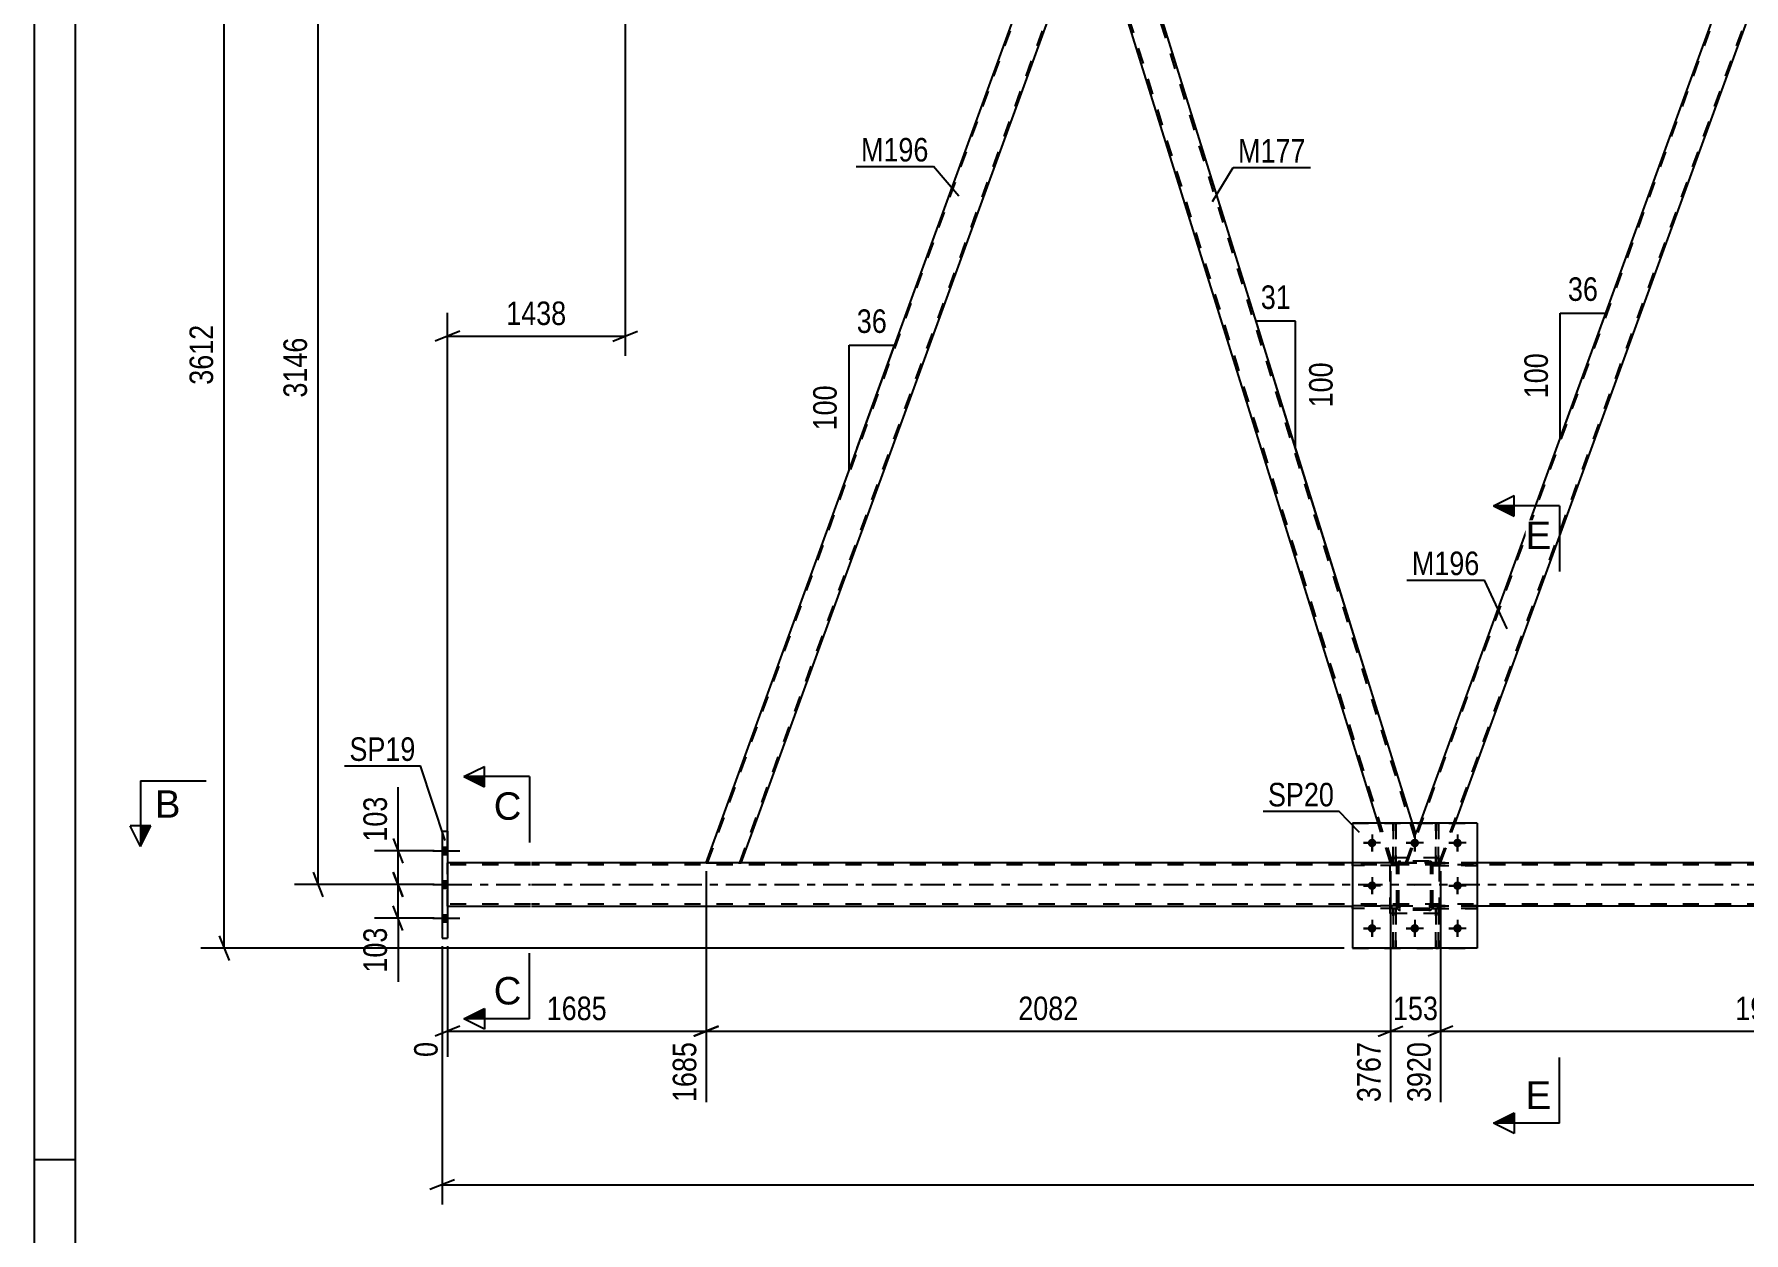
# Model space of a CAD drawing. Header units: millimetres. Extents: x 0 to 841, y 0 to 594.
# Drawn here: x 0 to 208.1, y 289.1 to 435 of the extents above; entities that cross this region are included whole.
import ezdxf

# ---------------------------------------------------------------- set-up
doc = ezdxf.new("R2010")
doc.units = ezdxf.units.MM
doc.linetypes.add('DXK_LINE_DOT2', pattern=[3.9198, 1.9599, -1.9599])
doc.linetypes.add('DXK_LINE_DOT3', pattern=[5.9187, 2.979, -0.9799, 0.9799, -0.9799])
doc.styles.add('Arial', font='ARIAL.TTF', dxfattribs={"height": 0.2})
doc.styles.add('Arial Narrow', font='ARIALN.TTF', dxfattribs={"height": 0.2})

# ---------------------------------------------------------------- blocks, each defined once
blk = doc.blocks.new('Unknown-815137708-1135')
at = {"color": 5, "linetype": 'Continuous'}
for p, q in [((0, 594), (0, 0)), ((5, 589), (5, 5)), ((5, 298), (0, 298))]:
    blk.add_line(p, q, dxfattribs=at)
blk = doc.blocks.new('Part-815137708-4523 - 4136')
at = {"color": 7, "linetype": 'DXK_LINE_DOT2'}
for p, q in [((171.03, 334.78), (165.03, 334.78)), ((165.03, 327.98), (165.03, 334.78)), ((171.03, 327.98), (171.03, 334.78)), ((171.03, 327.98), (165.03, 327.98))]:
    blk.add_line(p, q, dxfattribs=at)
blk = doc.blocks.new('Part-815137708-4384 - 4136')
at = {"color": 2, "linetype": 'Continuous'}
for p, q in [((49.66, 338.01), (50.3, 338.01)), ((49.66, 338.01), (49.66, 325.01)), ((50.3, 338.01), (50.3, 325.01)), ((49.66, 325.01), (50.3, 325.01))]:
    blk.add_line(p, q, dxfattribs=at)
blk = doc.blocks.new('Part-815137708-4422 - 4136')
at = {"color": 7, "linetype": 'DXK_LINE_DOT2'}
for p, q in [((165.83, 328.94), (160.43, 328.94)), ((160.43, 328.94), (160.43, 328.62)), ((165.23, 328.62), (165.23, 328.94)), ((165.83, 328.62), (165.83, 328.94)), ((165.83, 328.62), (160.43, 328.62))]:
    blk.add_line(p, q, dxfattribs=at)
blk = doc.blocks.new('Bolt-815137708-4346 - 4136')
at = {"color": 1, "linetype": 'Continuous'}
for p, q in [((162.83, 337.62), (162.83, 336.92)), ((168.03, 337.62), (168.03, 336.92)), ((173.23, 337.62), (173.23, 336.92)), ((161.79, 336.58), (162.49, 336.58)), ((162.83, 335.54), (162.83, 336.23)), ((163.87, 336.58), (163.18, 336.58)), ((166.99, 336.58), (167.69, 336.58)), ((168.03, 335.54), (168.03, 336.23)), ((169.07, 336.58), (168.38, 336.58)), ((172.19, 336.58), (172.89, 336.58)), ((173.23, 335.54), (173.23, 336.23)), ((174.27, 336.58), (173.58, 336.58)), ((161.79, 331.38), (162.49, 331.38)), ((162.83, 332.42), (162.83, 331.72)), ((162.83, 330.34), (162.83, 331.03)), ((163.87, 331.38), (163.18, 331.38)), ((172.19, 331.38), (172.89, 331.38)), ((173.23, 332.42), (173.23, 331.72)), ((173.23, 330.34), (173.23, 331.03)), ((174.27, 331.38), (173.58, 331.38)), ((162.83, 327.22), (162.83, 326.52)), ((168.03, 327.22), (168.03, 326.52)), ((173.23, 327.22), (173.23, 326.52)), ((161.79, 326.18), (162.49, 326.18)), ((162.83, 325.14), (162.83, 325.83)), ((163.87, 326.18), (163.18, 326.18)), ((166.99, 326.18), (167.69, 326.18)), ((168.03, 325.14), (168.03, 325.83)), ((169.07, 326.18), (168.38, 326.18)), ((172.19, 326.18), (172.89, 326.18)), ((173.23, 325.14), (173.23, 325.83)), ((174.27, 326.18), (173.58, 326.18))]:
    blk.add_line(p, q, dxfattribs=at)
blk = doc.blocks.new('Bolt-815137708-4347 - 4136')
at = {"linetype": 'Continuous'}
for points in [[(163.35, 336.58, -1), (162.31, 336.58, -1)], [(168.55, 336.58, -1), (167.51, 336.58, -1)], [(173.75, 336.58, -1), (172.71, 336.58, -1)], [(163.35, 331.38, -1), (162.31, 331.38, -1)], [(173.75, 331.38, -1), (172.71, 331.38, -1)], [(163.35, 326.18, -1), (162.31, 326.18, -1)], [(168.55, 326.18, -1), (167.51, 326.18, -1)], [(173.75, 326.18, -1), (172.71, 326.18, -1)]]:
    blk.add_hatch(color=1, dxfattribs=at).paths.add_polyline_path(points)
at = {"color": 1, "linetype": 'Continuous'}
for p, q in [((162.83, 337.62), (162.83, 335.54)), ((168.03, 337.62), (168.03, 335.54)), ((173.23, 337.62), (173.23, 335.54)), ((163.87, 336.58), (161.79, 336.58)), ((169.07, 336.58), (166.99, 336.58)), ((174.27, 336.58), (172.19, 336.58)), ((163.87, 331.38), (161.79, 331.38)), ((162.83, 332.42), (162.83, 330.34)), ((174.27, 331.38), (172.19, 331.38)), ((173.23, 332.42), (173.23, 330.34)), ((162.83, 327.22), (162.83, 325.14)), ((168.03, 327.22), (168.03, 325.14)), ((173.23, 327.22), (173.23, 325.14)), ((163.87, 326.18), (161.79, 326.18)), ((169.07, 326.18), (166.99, 326.18)), ((174.27, 326.18), (172.19, 326.18))]:
    blk.add_line(p, q, dxfattribs=at)
blk = doc.blocks.new('Part-815137708-4352 - 4136')
at = {"color": 7, "linetype": 'DXK_LINE_DOT2'}
for p, q in [((165.83, 328.94), (160.43, 328.94)), ((160.43, 328.62), (160.43, 328.94)), ((165.23, 328.62), (165.23, 328.94)), ((165.83, 328.94), (165.83, 328.62)), ((165.83, 328.62), (160.43, 328.62))]:
    blk.add_line(p, q, dxfattribs=at)
blk = doc.blocks.new('Part-815137708-4353 - 4136')
at = {"color": 7, "linetype": 'DXK_LINE_DOT2'}
for p, q in [((165.83, 334.14), (160.43, 334.14)), ((160.43, 333.82), (160.43, 334.14)), ((165.83, 333.82), (160.43, 333.82)), ((165.23, 333.82), (165.23, 334.14)), ((165.83, 334.14), (165.83, 333.82))]:
    blk.add_line(p, q, dxfattribs=at)
blk = doc.blocks.new('Part-815137708-4354 - 4136')
at = {"color": 7, "linetype": 'DXK_LINE_DOT2'}
for p, q in [((170.23, 328.62), (170.23, 328.94)), ((170.23, 328.94), (175.63, 328.94)), ((170.83, 328.62), (170.83, 328.94)), ((175.63, 328.94), (175.63, 328.62)), ((175.63, 328.62), (170.23, 328.62))]:
    blk.add_line(p, q, dxfattribs=at)
blk = doc.blocks.new('Part-815137708-4365 - 4136')
at = {"color": 7, "linetype": 'DXK_LINE_DOT2'}
for p, q in [((170.23, 333.82), (170.23, 334.14)), ((170.23, 334.14), (175.63, 334.14)), ((175.63, 333.82), (170.23, 333.82)), ((170.83, 333.82), (170.83, 334.14)), ((175.63, 334.14), (175.63, 333.82))]:
    blk.add_line(p, q, dxfattribs=at)
blk = doc.blocks.new('Part-815137708-4366 - 4136')
at = {"color": 7, "linetype": 'DXK_LINE_DOT2'}
for p, q in [((171.03, 334.78), (165.03, 334.78)), ((165.03, 327.98), (165.03, 334.78)), ((171.03, 327.98), (171.03, 334.78)), ((171.03, 327.98), (165.03, 327.98))]:
    blk.add_line(p, q, dxfattribs=at)
blk = doc.blocks.new('Part-815137708-4367 - 4136')
at = {"color": 7, "linetype": 'DXK_LINE_DOT2'}
for p, q in [((165.83, 333.9), (165.87, 334.08)), ((165.87, 334.08), (165.83, 333.9)), ((165.83, 328.86), (165.83, 333.9)), ((166.07, 333.9), (166.09, 333.99)), ((166.07, 328.86), (166.07, 333.9)), ((166.09, 333.99), (166.14, 334.06)), ((166.13, 334.34), (166.31, 334.38)), ((166.31, 334.38), (166.13, 334.34)), ((166.14, 334.06), (166.22, 334.12)), ((166.22, 334.12), (166.31, 334.14)), ((169.75, 334.38), (166.31, 334.38)), ((166.31, 334.14), (169.75, 334.14)), ((169.75, 334.38), (169.94, 334.34)), ((169.94, 334.34), (169.75, 334.38)), ((169.75, 334.14), (169.84, 334.12)), ((169.84, 334.12), (169.92, 334.06)), ((169.92, 334.06), (169.97, 333.99)), ((169.97, 333.99), (169.99, 333.9)), ((169.99, 328.86), (169.99, 333.9)), ((170.2, 334.08), (170.23, 333.9)), ((170.23, 333.9), (170.2, 334.08)), ((170.23, 328.86), (170.23, 333.9)), ((165.87, 328.67), (165.83, 328.86)), ((165.83, 328.86), (165.87, 328.67)), ((166.09, 328.76), (166.07, 328.86)), ((166.14, 328.69), (166.09, 328.76)), ((169.97, 328.76), (169.92, 328.69)), ((169.99, 328.86), (169.97, 328.76)), ((170.23, 328.86), (170.2, 328.67)), ((170.2, 328.67), (170.23, 328.86)), ((166.31, 328.38), (166.13, 328.41)), ((166.13, 328.41), (166.31, 328.38)), ((166.22, 328.63), (166.14, 328.69)), ((166.31, 328.62), (166.22, 328.63)), ((169.75, 328.62), (166.31, 328.62)), ((169.75, 328.38), (166.31, 328.38)), ((169.84, 328.63), (169.75, 328.62)), ((169.94, 328.41), (169.75, 328.38)), ((169.75, 328.38), (169.94, 328.41)), ((169.92, 328.69), (169.84, 328.63))]:
    blk.add_line(p, q, dxfattribs=at)
at = {"color": 7, "linetype": 'DXK_LINE_DOT3'}
blk.add_line((168.03, 331.38), (168.03, 331.38), dxfattribs=at)
at = {"color": 7, "linetype": 'DXK_LINE_DOT2'}
for centre, start, end in [((166.31, 333.9), 112.5, 157.5), ((166.31, 333.9), 112.5, 157.5), ((169.75, 333.9), 22.5, 67.5), ((169.75, 333.9), 22.5, 67.5), ((166.31, 328.86), 202.5, 247.5), ((166.31, 328.86), 202.5, 247.5), ((169.75, 328.86), 292.5, 337.5), ((169.75, 328.86), 292.5, 337.5)]:
    blk.add_arc(centre, 0.48, start, end, dxfattribs=at)
blk = doc.blocks.new('Bolt-815137708-4406 - 4136')
at = {"linetype": 'Continuous'}
for points in [[(50.3, 335.17), (50.3, 336.05), (49.66, 336.05), (49.66, 335.17)], [(50.3, 335.17), (50.3, 336.05), (49.66, 336.05), (49.66, 335.17)], [(50.3, 335.17), (50.3, 336.05), (49.66, 336.05), (49.66, 335.17)], [(50.3, 331.07), (50.3, 331.95), (49.66, 331.95), (49.66, 331.07)], [(50.3, 331.07), (50.3, 331.95), (49.66, 331.95), (49.66, 331.07)], [(50.3, 326.97), (50.3, 327.85), (49.66, 327.85), (49.66, 326.97)], [(50.3, 326.97), (50.3, 327.85), (49.66, 327.85), (49.66, 326.97)], [(50.3, 326.97), (50.3, 327.85), (49.66, 327.85), (49.66, 326.97)]]:
    blk.add_hatch(color=1, dxfattribs=at).paths.add_polyline_path(points)
at = {"color": 1, "linetype": 'Continuous'}
for p, q in [((48.5, 335.61), (51.82, 335.61)), ((48.5, 335.61), (51.82, 335.61)), ((48.5, 335.61), (51.82, 335.61)), ((49.66, 336.05), (50.3, 336.05)), ((49.66, 336.05), (50.3, 336.05)), ((49.66, 336.05), (50.3, 336.05)), ((49.66, 335.17), (50.3, 335.17)), ((49.66, 335.17), (50.3, 335.17)), ((49.66, 335.17), (50.3, 335.17)), ((48.5, 331.51), (51.82, 331.51)), ((48.5, 331.51), (51.82, 331.51)), ((49.66, 331.95), (50.3, 331.95)), ((49.66, 331.95), (50.3, 331.95)), ((49.66, 331.07), (50.3, 331.07)), ((49.66, 331.07), (50.3, 331.07)), ((48.5, 327.41), (51.82, 327.41)), ((48.5, 327.41), (51.82, 327.41)), ((48.5, 327.41), (51.82, 327.41)), ((49.66, 327.85), (50.3, 327.85)), ((49.66, 327.85), (50.3, 327.85)), ((49.66, 327.85), (50.3, 327.85)), ((49.66, 326.97), (50.3, 326.97)), ((49.66, 326.97), (50.3, 326.97)), ((49.66, 326.97), (50.3, 326.97))]:
    blk.add_line(p, q, dxfattribs=at)
blk = doc.blocks.new('Part-815137708-4411 - 4136')
at = {"color": 7, "linetype": 'DXK_LINE_DOT2'}
for p, q in [((167.09, 334.15), (211.21, 455.37)), ((171, 334.15), (215.12, 455.37)), ((215.29, 455.37), (213.76, 451.17)), ((166.92, 334.15), (168.67, 338.98)), ((171.17, 334.15), (172.93, 338.98)), ((171.17, 334.15), (166.92, 334.15))]:
    blk.add_line(p, q, dxfattribs=at)
at = {"color": 2, "linetype": 'Continuous'}
for p, q in [((168.67, 338.98), (211.04, 455.37)), ((211.04, 455.37), (215.29, 455.37)), ((172.93, 338.98), (213.76, 451.17))]:
    blk.add_line(p, q, dxfattribs=at)
blk = doc.blocks.new('Part-815137708-4414 - 4136')
at = {"color": 7, "linetype": 'DXK_LINE_DOT2'}
for p, q in [((165.39, 334.13), (165.39, 338.98)), ((165.39, 338.98), (165.71, 338.98)), ((165.71, 338.98), (165.71, 334.13)), ((165.39, 334.73), (165.71, 334.73)), ((165.71, 334.13), (165.39, 334.13))]:
    blk.add_line(p, q, dxfattribs=at)
blk = doc.blocks.new('Part-815137708-4419 - 4136')
at = {"color": 2, "linetype": 'Continuous'}
for p, q in [((175.63, 338.98), (160.43, 338.98)), ((160.43, 338.98), (160.43, 323.78)), ((175.63, 338.98), (175.63, 323.78)), ((175.63, 323.78), (160.43, 323.78))]:
    blk.add_line(p, q, dxfattribs=at)
blk = doc.blocks.new('Part-815137708-4425 - 4136')
at = {"color": 7, "linetype": 'DXK_LINE_DOT2'}
for p, q in [((165.83, 334.14), (160.43, 334.14)), ((160.43, 334.14), (160.43, 333.82)), ((165.83, 333.82), (160.43, 333.82)), ((165.23, 333.82), (165.23, 334.14)), ((165.83, 333.82), (165.83, 334.14))]:
    blk.add_line(p, q, dxfattribs=at)
blk = doc.blocks.new('Part-815137708-4428 - 4136')
at = {"color": 7, "linetype": 'DXK_LINE_DOT2'}
for p, q in [((175.63, 328.94), (170.23, 328.94)), ((170.23, 328.94), (170.23, 328.62)), ((170.83, 328.62), (170.83, 328.94)), ((175.63, 328.62), (175.63, 328.94)), ((170.23, 328.62), (175.63, 328.62))]:
    blk.add_line(p, q, dxfattribs=at)
blk = doc.blocks.new('Part-815137708-4431 - 4136')
at = {"color": 7, "linetype": 'DXK_LINE_DOT2'}
for p, q in [((170.59, 323.78), (170.59, 328.61)), ((170.59, 328.61), (170.91, 328.61)), ((170.59, 328.01), (170.91, 328.01)), ((170.91, 328.61), (170.91, 323.78)), ((170.91, 323.78), (170.59, 323.78))]:
    blk.add_line(p, q, dxfattribs=at)
blk = doc.blocks.new('Part-815137708-4434 - 4136')
at = {"color": 7, "linetype": 'DXK_LINE_DOT2'}
for p, q in [((165.39, 323.78), (165.39, 328.61)), ((165.39, 328.61), (165.71, 328.61)), ((165.39, 328.01), (165.71, 328.01)), ((165.71, 328.61), (165.71, 323.78)), ((165.71, 323.78), (165.39, 323.78))]:
    blk.add_line(p, q, dxfattribs=at)
blk = doc.blocks.new('Part-815137708-4437 - 4136')
at = {"color": 7, "linetype": 'DXK_LINE_DOT2'}
for p, q in [((170.59, 334.13), (170.59, 338.98)), ((170.59, 338.98), (170.91, 338.98)), ((170.91, 338.98), (170.91, 334.13)), ((170.59, 334.73), (170.91, 334.73)), ((170.91, 334.13), (170.59, 334.13))]:
    blk.add_line(p, q, dxfattribs=at)
blk = doc.blocks.new('Part-815137708-4441 - 4136')
at = {"color": 2, "linetype": 'Continuous'}
blk.add_line((170.91, 338.98), (170.59, 338.98), dxfattribs=at)
at = {"color": 7, "linetype": 'DXK_LINE_DOT2'}
for p, q in [((170.59, 338.98), (170.59, 334.13)), ((170.91, 334.13), (170.91, 338.98)), ((170.59, 334.73), (170.91, 334.73)), ((170.59, 334.13), (170.91, 334.13))]:
    blk.add_line(p, q, dxfattribs=at)
blk = doc.blocks.new('Part-815137708-4442 - 4136')
at = {"color": 2, "linetype": 'Continuous'}
blk.add_line((165.71, 338.98), (165.39, 338.98), dxfattribs=at)
at = {"color": 7, "linetype": 'DXK_LINE_DOT2'}
for p, q in [((165.39, 338.98), (165.39, 334.13)), ((165.71, 334.13), (165.71, 338.98)), ((165.39, 334.73), (165.71, 334.73)), ((165.39, 334.13), (165.71, 334.13))]:
    blk.add_line(p, q, dxfattribs=at)
blk = doc.blocks.new('Part-815137708-4463 - 4136')
at = {"color": 7, "linetype": 'DXK_LINE_DOT2'}
for p, q in [((175.63, 334.14), (170.23, 334.14)), ((170.23, 334.14), (170.23, 333.82)), ((170.23, 333.82), (175.63, 333.82)), ((170.83, 333.82), (170.83, 334.14)), ((175.63, 333.82), (175.63, 334.14))]:
    blk.add_line(p, q, dxfattribs=at)
blk = doc.blocks.new('Part-815137708-4503 - 4136')
at = {"color": 7, "linetype": 'DXK_LINE_DOT2'}
for p, q in [((160.43, 338.98), (175.63, 338.98)), ((160.43, 338.98), (160.43, 323.78)), ((175.63, 338.98), (175.63, 323.78)), ((160.43, 323.78), (175.63, 323.78))]:
    blk.add_line(p, q, dxfattribs=at)
blk = doc.blocks.new('Part-815137708-4513 - 4136')
at = {"color": 7, "linetype": 'DXK_LINE_DOT2'}
for p, q in [((170.91, 328.61), (170.59, 328.61)), ((170.59, 328.61), (170.59, 323.78)), ((170.59, 328.01), (170.91, 328.01)), ((170.91, 323.78), (170.91, 328.61)), ((170.59, 323.78), (170.91, 323.78))]:
    blk.add_line(p, q, dxfattribs=at)
blk = doc.blocks.new('Part-815137708-4514 - 4136')
at = {"color": 7, "linetype": 'DXK_LINE_DOT2'}
for p, q in [((165.71, 328.61), (165.39, 328.61)), ((165.39, 328.61), (165.39, 323.78)), ((165.39, 328.01), (165.71, 328.01)), ((165.71, 323.78), (165.71, 328.61)), ((165.39, 323.78), (165.71, 323.78))]:
    blk.add_line(p, q, dxfattribs=at)
blk = doc.blocks.new('Part-815137708-4522 - 4136')
at = {"color": 7, "linetype": 'DXK_LINE_DOT2'}
for p, q in [((165.83, 333.9), (165.87, 334.08)), ((165.87, 334.08), (165.83, 333.9)), ((165.83, 328.86), (165.83, 333.9)), ((166.07, 333.9), (166.09, 333.99)), ((166.07, 328.86), (166.07, 333.9)), ((166.09, 333.99), (166.14, 334.06)), ((166.13, 334.34), (166.31, 334.38)), ((166.31, 334.38), (166.13, 334.34)), ((166.14, 334.06), (166.22, 334.12)), ((166.22, 334.12), (166.31, 334.14)), ((169.75, 334.38), (166.31, 334.38)), ((166.31, 334.14), (169.75, 334.14)), ((169.75, 334.38), (169.94, 334.34)), ((169.94, 334.34), (169.75, 334.38)), ((169.75, 334.14), (169.84, 334.12)), ((169.84, 334.12), (169.92, 334.06)), ((169.92, 334.06), (169.97, 333.99)), ((169.97, 333.99), (169.99, 333.9)), ((169.99, 328.86), (169.99, 333.9)), ((170.2, 334.08), (170.23, 333.9)), ((170.23, 333.9), (170.2, 334.08)), ((170.23, 328.86), (170.23, 333.9)), ((165.87, 328.67), (165.83, 328.86)), ((165.83, 328.86), (165.87, 328.67)), ((166.09, 328.76), (166.07, 328.86)), ((166.14, 328.69), (166.09, 328.76)), ((169.97, 328.76), (169.92, 328.69)), ((169.99, 328.86), (169.97, 328.76)), ((170.23, 328.86), (170.2, 328.67)), ((170.2, 328.67), (170.23, 328.86)), ((166.31, 328.38), (166.13, 328.41)), ((166.13, 328.41), (166.31, 328.38)), ((166.22, 328.63), (166.14, 328.69)), ((166.31, 328.62), (166.22, 328.63)), ((169.75, 328.62), (166.31, 328.62)), ((169.75, 328.38), (166.31, 328.38)), ((169.84, 328.63), (169.75, 328.62)), ((169.94, 328.41), (169.75, 328.38)), ((169.75, 328.38), (169.94, 328.41)), ((169.92, 328.69), (169.84, 328.63))]:
    blk.add_line(p, q, dxfattribs=at)
at = {"color": 7, "linetype": 'DXK_LINE_DOT3'}
blk.add_line((168.03, 331.38), (168.03, 331.38), dxfattribs=at)
at = {"color": 7, "linetype": 'DXK_LINE_DOT2'}
for centre, start, end in [((166.31, 333.9), 112.5, 157.5), ((166.31, 333.9), 112.5, 157.5), ((169.75, 333.9), 22.5, 67.5), ((169.75, 333.9), 22.5, 67.5), ((166.31, 328.86), 202.5, 247.5), ((166.31, 328.86), 202.5, 247.5), ((169.75, 328.86), 292.5, 337.5), ((169.75, 328.86), 292.5, 337.5)]:
    blk.add_arc(centre, 0.48, start, end, dxfattribs=at)
blk = doc.blocks.new('Part-815137708-4554 - 4136')
at = {"color": 2, "linetype": 'Continuous'}
for p, q in [((60.42, 334.15), (50.3, 334.15)), ((160.43, 334.15), (60.52, 334.15)), ((330.7, 334.15), (175.63, 334.15)), ((50.3, 328.87), (60.42, 328.87)), ((60.52, 328.87), (160.43, 328.87)), ((330.7, 328.87), (175.63, 328.87))]:
    blk.add_line(p, q, dxfattribs=at)
at = {"color": 7, "linetype": 'DXK_LINE_DOT2'}
for p, q in [((50.3, 328.87), (50.3, 334.15)), ((60.42, 333.91), (50.3, 333.91)), ((735.7, 333.91), (60.52, 333.91)), ((175.63, 334.15), (160.43, 334.15)), ((60.42, 329.11), (50.3, 329.11)), ((735.7, 329.11), (60.52, 329.11)), ((175.63, 328.87), (160.43, 328.87))]:
    blk.add_line(p, q, dxfattribs=at)
at = {"color": 7, "linetype": 'DXK_LINE_DOT3'}
for p, q in [((50.3, 331.51), (60.42, 331.51)), ((60.52, 331.51), (735.7, 331.51))]:
    blk.add_line(p, q, dxfattribs=at)
blk = doc.blocks.new('Part-815137708-4563 - 4136')
at = {"color": 2, "linetype": 'Continuous'}
for p, q in [((81.78, 334.15), (125.9, 455.37)), ((125.9, 455.37), (130.16, 455.37)), ((86.04, 334.15), (128.63, 451.17))]:
    blk.add_line(p, q, dxfattribs=at)
at = {"color": 7, "linetype": 'DXK_LINE_DOT2'}
for p, q in [((81.95, 334.15), (126.07, 455.37)), ((85.87, 334.15), (129.99, 455.37)), ((130.16, 455.37), (128.63, 451.17)), ((81.78, 334.15), (86.04, 334.15))]:
    blk.add_line(p, q, dxfattribs=at)
blk = doc.blocks.new('Part-815137708-4568 - 4136')
at = {"color": 2, "linetype": 'Continuous'}
for p, q in [((130.16, 455.37), (128.63, 451.18)), ((131.48, 455.37), (130.16, 455.37)), ((167.76, 338.98), (131.48, 455.37)), ((163.57, 338.98), (128.61, 451.12)), ((128.63, 451.18), (128.63, 451.17))]:
    blk.add_line(p, q, dxfattribs=at)
at = {"color": 7, "linetype": 'DXK_LINE_DOT2'}
for p, q in [((168.04, 337.25), (131.23, 455.37)), ((128.63, 451.18), (128.61, 451.12)), ((165.32, 334.15), (128.75, 451.49)), ((165.07, 334.15), (163.57, 338.98)), ((166.92, 334.15), (168.18, 337.62)), ((168.18, 337.62), (167.76, 338.98)), ((165.07, 334.15), (166.92, 334.15))]:
    blk.add_line(p, q, dxfattribs=at)
blk = doc.blocks.new('StraightDimension-815137708-5138 - 4136')
at = {"color": 7, "linetype": 'Continuous'}
for p, q in [((165.07, 333.15), (165.07, 305.04)), ((171.17, 333.15), (171.17, 305.04)), ((163.57, 313.06), (166.57, 314.26)), ((172.67, 314.26), (169.67, 313.06)), ((165.07, 313.66), (171.17, 313.66))]:
    blk.add_line(p, q, dxfattribs=at)
at = {"color": 0}
blk.add_wipeout([(171.46, 314.41), (171.46, 318.61), (164.78, 318.61), (164.78, 314.41)], dxfattribs=at)
at = {"color": 0, "linetype": 'Continuous'}
blk.add_wipeout([(170.57, 312.96), (166.37, 312.96), (166.37, 304.44), (170.57, 304.44)], dxfattribs=at)
at = {"color": 3, "style": 'Arial Narrow'}
blk.add_text('153', height=2.863, dxfattribs=at).set_placement((165.38, 315.01))
at = {"color": 3, "linetype": 'Continuous', "style": 'Arial Narrow'}
blk.add_text('3920', height=2.863, rotation=90.0002, dxfattribs=at).set_placement((169.97, 305.04))
blk = doc.blocks.new('StraightDimension-815137708-5054 - 4136')
at = {"color": 7, "linetype": 'Continuous'}
for p, q in [((43.68, 333.01), (44.88, 330.01)), ((48.66, 331.51), (41.43, 331.51)), ((44.28, 327.41), (44.28, 331.51)), ((44.88, 325.91), (43.68, 328.91)), ((48.66, 327.41), (41.43, 327.41))]:
    blk.add_line(p, q, dxfattribs=at)
at = {"color": 0}
blk.add_wipeout([(43.53, 326.89), (39.33, 326.89), (39.33, 320.2), (43.53, 320.2)], dxfattribs=at)
at = {"color": 7, "linetype": 'Continuous'}
blk.add_line((44.28, 327.41), (44.28, 319.68), dxfattribs=at)
blk.add_line((44.28, 327.41), (44.28, 319.68), dxfattribs=at)
at = {"color": 3, "style": 'Arial Narrow'}
blk.add_text('103', height=2.863, rotation=90.0002, dxfattribs=at).set_placement((42.93, 320.8))
blk = doc.blocks.new('AngleDimension-815137708-4802 - 4136')
at = {"color": 7, "linetype": 'Continuous'}
for p, q in [((185.73, 401.06), (191.27, 401.06)), ((185.73, 385.84), (191.27, 401.06)), ((185.73, 385.84), (185.73, 401.06)), ((187.75, 391.39), (191.27, 401.06))]:
    blk.add_line(p, q, dxfattribs=at)
at = {"color": 0}
for points in [[(190.93, 401.96), (190.93, 406.16), (186.07, 406.16), (186.07, 401.96)], [(184.83, 396.79), (180.63, 396.79), (180.63, 390.11), (184.83, 390.11)]]:
    blk.add_wipeout(points, dxfattribs=at)
at = {"color": 3, "style": 'Arial Narrow'}
blk.add_text('36', height=2.863, dxfattribs=at).set_placement((186.67, 402.56))
blk.add_text('100', height=2.863, rotation=90.0002, dxfattribs=at).set_placement((184.23, 390.71))
blk = doc.blocks.new('AngleDimension-815137708-4813 - 4136')
at = {"color": 7, "linetype": 'Continuous'}
for p, q in [((99.17, 397.16), (104.71, 397.16)), ((99.17, 381.93), (104.71, 397.16)), ((99.17, 381.93), (99.17, 397.16)), ((100.18, 384.69), (104.71, 397.16))]:
    blk.add_line(p, q, dxfattribs=at)
at = {"color": 0}
for points in [[(104.37, 398.06), (104.37, 402.26), (99.52, 402.26), (99.52, 398.06)], [(98.27, 392.89), (94.07, 392.89), (94.07, 386.2), (98.27, 386.2)]]:
    blk.add_wipeout(points, dxfattribs=at)
at = {"color": 3, "style": 'Arial Narrow'}
blk.add_text('36', height=2.863, dxfattribs=at).set_placement((100.12, 398.66))
blk.add_text('100', height=2.863, rotation=90.0002, dxfattribs=at).set_placement((97.67, 386.8))
blk = doc.blocks.new('StraightDimension-815137708-5013 - 4136')
at = {"color": 7, "linetype": 'Continuous'}
for p, q in [((73.27, 468.24), (20.27, 468.24)), ((23.72, 466.74), (22.52, 469.74)), ((23.12, 323.78), (23.12, 468.24)), ((22.52, 325.28), (23.72, 322.28)), ((159.43, 323.78), (20.27, 323.78))]:
    blk.add_line(p, q, dxfattribs=at)
at = {"color": 0}
blk.add_wipeout([(22.37, 400.26), (18.17, 400.26), (18.17, 391.75), (22.37, 391.75)], dxfattribs=at)
at = {"color": 3, "style": 'Arial Narrow'}
blk.add_text('3612', height=2.863, rotation=90.0002, dxfattribs=at).set_placement((21.77, 392.35))
blk = doc.blocks.new('StraightDimension-815137708-5062 - 4136')
at = {"color": 7, "linetype": 'Continuous'}
for p, q in [((43.68, 337.11), (44.88, 334.11)), ((48.66, 335.61), (41.43, 335.61)), ((44.28, 331.51), (44.28, 335.61)), ((44.88, 330.01), (43.68, 333.01)), ((48.66, 331.51), (41.43, 331.51))]:
    blk.add_line(p, q, dxfattribs=at)
at = {"color": 0}
blk.add_wipeout([(43.53, 342.82), (39.33, 342.82), (39.33, 336.14), (43.53, 336.14)], dxfattribs=at)
at = {"color": 7, "linetype": 'Continuous'}
blk.add_line((44.28, 335.61), (44.28, 343.35), dxfattribs=at)
blk.add_line((44.28, 335.61), (44.28, 343.35), dxfattribs=at)
at = {"color": 3, "style": 'Arial Narrow'}
blk.add_text('103', height=2.863, rotation=90.0002, dxfattribs=at).set_placement((42.93, 336.74))
blk = doc.blocks.new('StraightDimension-815137708-5105 - 4136')
at = {"color": 7, "linetype": 'Continuous'}
for p, q in [((71.92, 454.37), (71.92, 395.87)), ((50.3, 335.15), (50.3, 401.12)), ((51.8, 398.87), (48.8, 397.67)), ((50.3, 398.27), (71.92, 398.27)), ((70.42, 397.67), (73.42, 398.87))]:
    blk.add_line(p, q, dxfattribs=at)
at = {"color": 0}
blk.add_wipeout([(65.36, 399.02), (65.36, 403.22), (56.85, 403.22), (56.85, 399.02)], dxfattribs=at)
at = {"color": 3, "style": 'Arial Narrow'}
blk.add_text('1438', height=2.863, dxfattribs=at).set_placement((57.45, 399.62))
blk = doc.blocks.new('StraightDimension-815137708-5116 - 4136')
at = {"color": 7, "linetype": 'Continuous'}
for p, q in [((35.15, 455.87), (33.95, 458.87)), ((70.28, 457.37), (31.7, 457.37)), ((34.55, 331.51), (34.55, 457.37)), ((33.95, 333.01), (35.15, 330.01)), ((48.66, 331.51), (31.7, 331.51))]:
    blk.add_line(p, q, dxfattribs=at)
at = {"color": 0}
blk.add_wipeout([(33.8, 398.7), (29.6, 398.7), (29.6, 390.19), (33.8, 390.19)], dxfattribs=at)
at = {"color": 3, "style": 'Arial Narrow'}
blk.add_text('3146', height=2.863, rotation=90.0002, dxfattribs=at).set_placement((33.2, 390.79))
blk = doc.blocks.new('StraightDimension-815137708-5121 - 4136')
at = {"color": 7, "linetype": 'Continuous'}
for p, q in [((81.78, 333.15), (81.78, 305.04)), ((165.07, 333.15), (165.07, 305.04)), ((83.28, 314.26), (80.28, 313.06)), ((163.57, 313.06), (166.57, 314.26)), ((81.78, 313.66), (165.07, 313.66))]:
    blk.add_line(p, q, dxfattribs=at)
at = {"color": 0}
blk.add_wipeout([(127.68, 314.41), (127.68, 318.61), (119.17, 318.61), (119.17, 314.41)], dxfattribs=at)
at = {"color": 0, "linetype": 'Continuous'}
blk.add_wipeout([(164.47, 312.96), (160.27, 312.96), (160.27, 304.44), (164.47, 304.44)], dxfattribs=at)
at = {"color": 3, "style": 'Arial Narrow'}
blk.add_text('2082', height=2.863, dxfattribs=at).set_placement((119.77, 315.01))
at = {"color": 3, "linetype": 'Continuous', "style": 'Arial Narrow'}
blk.add_text('3767', height=2.863, rotation=90.0002, dxfattribs=at).set_placement((163.87, 305.04))
blk = doc.blocks.new('StraightDimension-815137708-5157 - 4136')
at = {"color": 7, "linetype": 'Continuous'}
for p, q in [((171.17, 333.15), (171.17, 305.04)), ((250.2, 333.15), (250.2, 305.04)), ((172.67, 314.26), (169.67, 313.06)), ((248.7, 313.06), (251.7, 314.26)), ((171.17, 313.66), (250.2, 313.66))]:
    blk.add_line(p, q, dxfattribs=at)
at = {"color": 0}
blk.add_wipeout([(214.94, 314.41), (214.94, 318.61), (206.43, 318.61), (206.43, 314.41)], dxfattribs=at)
at = {"color": 0, "linetype": 'Continuous'}
blk.add_wipeout([(249.6, 312.96), (245.4, 312.96), (245.4, 304.44), (249.6, 304.44)], dxfattribs=at)
at = {"color": 3, "style": 'Arial Narrow'}
blk.add_text('1976', height=2.863, dxfattribs=at).set_placement((207.03, 315.01))
at = {"color": 3, "linetype": 'Continuous', "style": 'Arial Narrow'}
blk.add_text('5895', height=2.863, rotation=90.0002, dxfattribs=at).set_placement((249, 305.04))
blk = doc.blocks.new('StraightDimension-815137708-5397 - 4136')
at = {"color": 7, "linetype": 'Continuous'}
for p, q in [((81.78, 333.15), (81.78, 305.04)), ((50.3, 324.01), (50.3, 310.53)), ((51.8, 314.26), (48.8, 313.06)), ((80.28, 313.06), (83.28, 314.26)), ((50.3, 313.66), (81.78, 313.66))]:
    blk.add_line(p, q, dxfattribs=at)
at = {"color": 0}
blk.add_wipeout([(70.3, 314.41), (70.3, 318.61), (61.78, 318.61), (61.78, 314.41)], dxfattribs=at)
at = {"color": 0, "linetype": 'Continuous'}
for points in [[(49.7, 312.96), (45.5, 312.96), (45.5, 309.93), (49.7, 309.93)], [(81.18, 312.96), (76.98, 312.96), (76.98, 304.44), (81.18, 304.44)]]:
    blk.add_wipeout(points, dxfattribs=at)
at = {"color": 3, "style": 'Arial Narrow'}
blk.add_text('1685', height=2.863, dxfattribs=at).set_placement((62.38, 315.01))
at = {"color": 3, "linetype": 'Continuous', "style": 'Arial Narrow'}
for s, height, p in [('0', 2.86, (49.1, 310.53)), ('1685', 2.863, (80.58, 305.04))]:
    blk.add_text(s, height=height, rotation=90.0002, dxfattribs=at).set_placement(p)
blk = doc.blocks.new('StraightDimension-815137708-5408 - 4136')
at = {"color": 7, "linetype": 'Continuous'}
for p, q in [((49.66, 324.01), (49.66, 292.58)), ((51.16, 295.58), (48.16, 294.38)), ((49.66, 294.98), (787.43, 294.98))]:
    blk.add_line(p, q, dxfattribs=at)
blk = doc.blocks.new('AngleDimension-815137708-5419 - 4136')
at = {"color": 7, "linetype": 'Continuous'}
for p, q in [((153.53, 400.08), (148.71, 400.08)), ((153.53, 384.61), (148.71, 400.08)), ((153.53, 384.61), (153.53, 400.08)), ((162.01, 357.43), (153.53, 384.61))]:
    blk.add_line(p, q, dxfattribs=at)
at = {"color": 0}
for points in [[(153.55, 400.98), (153.55, 405.18), (148.69, 405.18), (148.69, 400.98)], [(158.63, 395.69), (154.43, 395.69), (154.43, 389), (158.63, 389)]]:
    blk.add_wipeout(points, dxfattribs=at)
at = {"color": 3, "style": 'Arial Narrow'}
blk.add_text('31', height=2.863, dxfattribs=at).set_placement((149.29, 401.58))
blk.add_text('100', height=2.863, rotation=90.0002, dxfattribs=at).set_placement((158.03, 389.6))
blk = doc.blocks.new('Mark-815137708-4559 - 4136')
at = {"color": 0}
blk.add_wipeout([(108.85, 419.53), (108.85, 422.53), (100.63, 422.53), (100.63, 419.53)], dxfattribs=at)
blk.add_wipeout([(108.85, 419.53), (108.85, 422.53), (100.63, 422.53), (100.63, 419.53)], dxfattribs=at)
at = {"color": 30, "linetype": 'Continuous'}
for p in [(100.03, 418.93), (112.55, 415.32)]:
    blk.add_line(p, (109.45, 418.93), dxfattribs=at)
at = {"color": 3, "style": 'Arial Narrow'}
blk.add_text('M196', height=2.863, dxfattribs=at).set_placement((100.63, 419.53))
blk = doc.blocks.new('Mark-815137708-4380 - 4136')
at = {"color": 0}
blk.add_wipeout([(46.41, 346.57), (46.41, 349.57), (38.37, 349.57), (38.37, 346.57)], dxfattribs=at)
blk.add_wipeout([(46.41, 346.57), (46.41, 349.57), (38.37, 349.57), (38.37, 346.57)], dxfattribs=at)
at = {"color": 30, "linetype": 'Continuous'}
for p in [(37.77, 345.97), (50.01, 336.88)]:
    blk.add_line(p, (47.01, 345.97), dxfattribs=at)
at = {"color": 3, "style": 'Arial Narrow'}
blk.add_text('SP19', height=2.863, dxfattribs=at).set_placement((38.37, 346.57))
blk = doc.blocks.new('Mark-815137708-4407 - 4136')
at = {"color": 0}
blk.add_wipeout([(175.9, 369.18), (175.9, 372.18), (167.68, 372.18), (167.68, 369.18)], dxfattribs=at)
blk.add_wipeout([(175.9, 369.18), (175.9, 372.18), (167.68, 372.18), (167.68, 369.18)], dxfattribs=at)
at = {"color": 30, "linetype": 'Continuous'}
for p in [(167.08, 368.58), (179.26, 362.66)]:
    blk.add_line(p, (176.5, 368.58), dxfattribs=at)
at = {"color": 3, "style": 'Arial Narrow'}
blk.add_text('M196', height=2.863, dxfattribs=at).set_placement((167.68, 369.18))
blk = doc.blocks.new('Mark-815137708-4415 - 4136')
at = {"color": 0}
blk.add_wipeout([(158.2, 341.03), (158.2, 344.03), (150.16, 344.03), (150.16, 341.03)], dxfattribs=at)
blk.add_wipeout([(158.2, 341.03), (158.2, 344.03), (150.16, 344.03), (150.16, 341.03)], dxfattribs=at)
at = {"color": 30, "linetype": 'Continuous'}
for p in [(149.56, 340.43), (161.32, 337.85)]:
    blk.add_line(p, (158.8, 340.43), dxfattribs=at)
at = {"color": 3, "style": 'Arial Narrow'}
blk.add_text('SP20', height=2.863, dxfattribs=at).set_placement((150.16, 341.03))
blk = doc.blocks.new('Mark-815137708-4564 - 4136')
at = {"color": 0}
blk.add_wipeout([(154.74, 419.4), (154.74, 422.4), (146.52, 422.4), (146.52, 419.4)], dxfattribs=at)
blk.add_wipeout([(154.74, 419.4), (154.74, 422.4), (146.52, 422.4), (146.52, 419.4)], dxfattribs=at)
at = {"color": 30, "linetype": 'Continuous'}
for p, q in [((143.41, 414.67), (145.92, 418.8)), ((145.92, 418.8), (155.34, 418.8))]:
    blk.add_line(p, q, dxfattribs=at)
at = {"color": 3, "style": 'Arial Narrow'}
blk.add_text('M177', height=2.863, dxfattribs=at).set_placement((146.52, 419.4))
blk = doc.blocks.new('SectionMark-815137708-5769 - 4136')
at = {"linetype": 'Continuous'}
for points in [[(180.13, 377.61), (180.13, 376.36), (177.63, 377.61)], [(180.13, 303.71), (180.13, 302.46), (177.63, 302.46)]]:
    blk.add_hatch(color=6, dxfattribs=at).paths.add_polyline_path(points)
at = {"color": 6, "linetype": 'Continuous'}
for p, q in [((177.63, 377.61), (180.13, 378.86)), ((180.13, 376.36), (180.13, 378.86)), ((185.63, 377.61), (177.63, 377.61)), ((177.63, 377.61), (180.13, 376.36)), ((177.63, 302.46), (180.13, 303.71)), ((185.63, 302.46), (177.63, 302.46)), ((180.13, 301.21), (177.63, 302.46)), ((180.13, 303.71), (180.13, 301.21))]:
    blk.add_line(p, q, dxfattribs=at)
at = {"color": 0, "linetype": 'Continuous'}
for points in [[(184.63, 372.36), (184.63, 375.86), (181.52, 375.86), (181.52, 372.36)], [(184.63, 304.21), (184.63, 307.71), (181.52, 307.71), (181.52, 304.21)]]:
    blk.add_wipeout(points, dxfattribs=at)
at = {"color": 6, "linetype": 'Continuous'}
for p, q in [((185.63, 377.61), (185.63, 369.61)), ((185.63, 302.46), (185.63, 310.46))]:
    blk.add_line(p, q, dxfattribs=at)
at = {"color": 3, "linetype": 'Continuous', "style": 'Arial'}
for p in [(181.52, 372.36), (181.52, 304.21)]:
    blk.add_text('E', height=3.34, dxfattribs=at).set_placement(p)
blk = doc.blocks.new('SectionMark-815137708-5773 - 4136')
at = {"color": 6, "linetype": 'Continuous'}
for p, q in [((12.94, 344.15), (12.94, 336.15)), ((12.94, 336.15), (11.69, 338.65))]:
    blk.add_line(p, q, dxfattribs=at)
at = {"color": 0, "linetype": 'Continuous'}
blk.add_wipeout([(17.8, 339.65), (17.8, 343.15), (14.69, 343.15), (14.69, 339.65)], dxfattribs=at)
at = {"linetype": 'Continuous'}
blk.add_hatch(color=6, dxfattribs=at).paths.add_polyline_path([(12.94, 338.65), (14.19, 338.65), (12.94, 336.15)])
at = {"color": 6, "linetype": 'Continuous'}
for p, q in [((12.94, 344.15), (20.94, 344.15)), ((14.19, 338.65), (11.69, 338.65)), ((12.94, 336.15), (14.19, 338.65))]:
    blk.add_line(p, q, dxfattribs=at)
at = {"color": 3, "linetype": 'Continuous', "style": 'Arial'}
blk.add_text('B', height=3.34, dxfattribs=at).set_placement((14.69, 339.65))
blk = doc.blocks.new('SectionMark-815137708-5801 - 4136')
at = {"linetype": 'Continuous'}
for points in [[(54.8, 344.65), (54.8, 343.4), (52.3, 344.65)], [(54.8, 316.42), (54.8, 315.17), (52.3, 315.17)]]:
    blk.add_hatch(color=6, dxfattribs=at).paths.add_polyline_path(points)
at = {"color": 6, "linetype": 'Continuous'}
for p, q in [((52.3, 344.65), (54.8, 345.9)), ((54.8, 343.4), (54.8, 345.9)), ((60.3, 344.65), (52.3, 344.65)), ((52.3, 344.65), (54.8, 343.4)), ((52.3, 315.17), (54.8, 316.42)), ((54.8, 316.42), (54.8, 313.92)), ((60.3, 315.17), (52.3, 315.17)), ((54.8, 313.92), (52.3, 315.17))]:
    blk.add_line(p, q, dxfattribs=at)
at = {"color": 0, "linetype": 'Continuous'}
for points in [[(59.3, 339.4), (59.3, 342.9), (55.93, 342.9), (55.93, 339.4)], [(59.3, 316.92), (59.3, 320.42), (55.93, 320.42), (55.93, 316.92)]]:
    blk.add_wipeout(points, dxfattribs=at)
at = {"color": 6, "linetype": 'Continuous'}
for p, q in [((60.3, 344.65), (60.3, 336.65)), ((60.3, 315.17), (60.3, 323.17))]:
    blk.add_line(p, q, dxfattribs=at)
at = {"color": 3, "linetype": 'Continuous', "style": 'Arial'}
for p in [(55.93, 339.4), (55.93, 316.92)]:
    blk.add_text('C', height=3.34, dxfattribs=at).set_placement(p)

msp = doc.modelspace()

# ---------------------------------------------------------------- block references
for name in ['Unknown-815137708-1135', 'Part-815137708-4563 - 4136', 'Part-815137708-4568 - 4136', 'Part-815137708-4411 - 4136', 'Part-815137708-4384 - 4136', 'Part-815137708-4419 - 4136', 'Part-815137708-4503 - 4136', 'Bolt-815137708-4346 - 4136', 'Bolt-815137708-4347 - 4136', 'Part-815137708-4414 - 4136', 'Part-815137708-4442 - 4136', 'Part-815137708-4437 - 4136', 'Part-815137708-4441 - 4136', 'Bolt-815137708-4406 - 4136', 'Part-815137708-4554 - 4136', 'Part-815137708-4353 - 4136', 'Part-815137708-4425 - 4136', 'Part-815137708-4523 - 4136', 'Part-815137708-4366 - 4136', 'Part-815137708-4367 - 4136', 'Part-815137708-4522 - 4136', 'Part-815137708-4365 - 4136', 'Part-815137708-4463 - 4136', 'Part-815137708-4422 - 4136', 'Part-815137708-4352 - 4136', 'Part-815137708-4354 - 4136', 'Part-815137708-4428 - 4136', 'Part-815137708-4434 - 4136', 'Part-815137708-4514 - 4136', 'Part-815137708-4431 - 4136', 'Part-815137708-4513 - 4136']:
    msp.add_blockref(name, (0, 0))

# ---------------------------------------------------------------- next in the draw order: block references
for name in ['AngleDimension-815137708-4802 - 4136', 'AngleDimension-815137708-4813 - 4136', 'StraightDimension-815137708-5054 - 4136', 'StraightDimension-815137708-5138 - 4136']:
    msp.add_blockref(name, (0, 0))

# ---------------------------------------------------------------- next in the draw order: block references
for name in ['StraightDimension-815137708-5013 - 4136', 'StraightDimension-815137708-5157 - 4136']:
    msp.add_blockref(name, (0, 0))

# ---------------------------------------------------------------- next in the draw order: block references
for name in ['StraightDimension-815137708-5062 - 4136', 'StraightDimension-815137708-5121 - 4136']:
    msp.add_blockref(name, (0, 0))

# ---------------------------------------------------------------- next in the draw order: block references
msp.add_blockref('StraightDimension-815137708-5105 - 4136', (0, 0))

# ---------------------------------------------------------------- next in the draw order: block references
msp.add_blockref('StraightDimension-815137708-5116 - 4136', (0, 0))

# ---------------------------------------------------------------- next in the draw order: block references
msp.add_blockref('StraightDimension-815137708-5397 - 4136', (0, 0))

# ---------------------------------------------------------------- next in the draw order: block references
msp.add_blockref('StraightDimension-815137708-5408 - 4136', (0, 0))

# ---------------------------------------------------------------- next in the draw order: block references
for name in ['Mark-815137708-4559 - 4136', 'Mark-815137708-4564 - 4136', 'AngleDimension-815137708-5419 - 4136', 'Mark-815137708-4407 - 4136', 'Mark-815137708-4380 - 4136', 'Mark-815137708-4415 - 4136']:
    msp.add_blockref(name, (0, 0))

# ---------------------------------------------------------------- next in the draw order: block references
msp.add_blockref('SectionMark-815137708-5769 - 4136', (0, 0))

# ---------------------------------------------------------------- next in the draw order: block references
msp.add_blockref('SectionMark-815137708-5773 - 4136', (0, 0))

# ---------------------------------------------------------------- next in the draw order: block references
msp.add_blockref('SectionMark-815137708-5801 - 4136', (0, 0))

doc.saveas('drawing.dxf')
